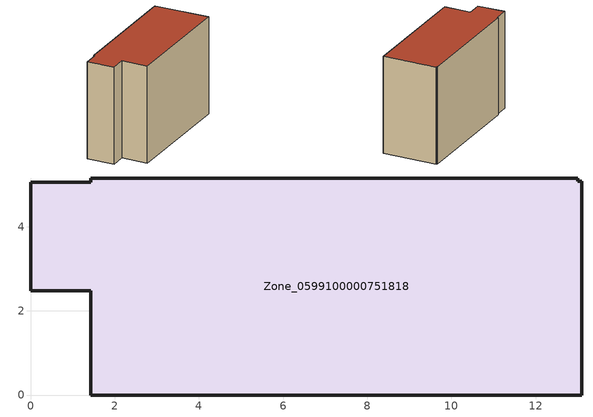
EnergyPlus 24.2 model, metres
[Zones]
Zone_0599100000751818
 floor ground (C_G): 13,5.08 13.1,5.08 13.1,0 1.43,0 1.43,2.48 0,2.48 0,5.05 1.43,5.05 1.43,5.16 13.01,5.16 z0
 wall outside (C_F): 1.43,5.05 0,5.05 0,2.48 1.43,2.48 1.43,0 13.1,0 13.1,5.08 13,5.08 13.01,5.16 1.43,5.16 1.43,5.05 z0:9.12
 roof outside (C_R): 13.01,5.16 1.43,5.16 1.43,5.05 0,5.05 0,2.48 1.43,2.48 1.43,0 13.1,0 13.1,5.08 13,5.08 z9.12
[BUILDING]
Pand.0599100000751818: North Axis=0; Terrain=City; Loads Convergence Tolerance Value=0.04; Temperature Convergence Tolerance Value=0.4; Solar Distribution=FullExterior; Maximum Number of Warmup Days=25; Minimum Number of Warmup Days=1
[Site:Location]
Rotterdam.The.Hague.AP_ZH_NLD Design_Conditions: Latitude=51.96; Longitude=4.45; Time Zone=1; Elevation=-4.5
[SITE:GROUNDTEMPERATURE:BUILDINGSURFACE]
18, 18, 18, 18, 18, 18, 18, 18, 18, 18, 18, 18
[MATERIAL] Thermal Absorptance=0.9; Solar Absorptance=0.7; Visible Absorptance=0.7
Name | Roughness | Thickness | Conductivity | Density | Specific Heat
G.TI.2006-2014 | MediumSmooth | 0.15 | 0.06 | 540 | 1210
F.TI.2006-2014 | Rough | 0.3 | 0.12 | 1920 | 840
R.TI.2006-2014 | MediumRough | 0.2 | 0.08 | 1500 | 1000
[CONSTRUCTION]
C_G: G.TI.2006-2014
C_F: F.TI.2006-2014
C_R: R.TI.2006-2014
[ZONE]
Zone_0599100000751818: Type=1; Multiplier=1; Ceiling Height=Autocalculate; Volume=Autocalculate; Floor Area=autocalculate; Part of Total Floor Area=Yes
[ZONEINFILTRATION:DESIGNFLOWRATE]
Infil_Zone_0599100000751818: Zone or ZoneList or Space or SpaceList=Zone_0599100000751818; Schedule=AlwaysOn; Design Flow Rate Calculation Method=Flow/Area; Flow Rate per Floor Area=0.0015; Constant Term Coefficient=1; Temperature Term Coefficient=0; Velocity Term Coefficient=0; Velocity Squared Term Coefficient=0
[HVACTEMPLATE:ZONE:IDEALLOADSAIRSYSTEM]
Zone_0599100000751818: Maximum Heating Supply Air Temperature=50; Minimum Cooling Supply Air Temperature=13; Maximum Heating Supply Air Humidity Ratio=0.0156; Minimum Cooling Supply Air Humidity Ratio=0.0077; Heating Limit=NoLimit; Cooling Limit=NoLimit; Dehumidification Control Type=ConstantSensibleHeatRatio; Cooling Sensible Heat Ratio=0.7; Dehumidification Setpoint=60; Humidification Control Type=None; Humidification Setpoint=30; Outdoor Air Method=None; Outdoor Air Flow Rate per Person=0.00944; Outdoor Air Flow Rate per Zone Floor Area=0; Outdoor Air Flow Rate per Zone=0; Demand Controlled Ventilation Type=None; Outdoor Air Economizer Type=NoEconomizer; Heat Recovery Type=None; Sensible Heat Recovery Effectiveness=0.7; Latent Heat Recovery Effectiveness=0.65
[ZONECONTROL:THERMOSTAT]
ThermostatControl_Zone_0599100000751818: Zone or ZoneList=Zone_0599100000751818; Control Type Schedule=DualSetpointControlType; Control 1=Thermostat_Zone_0599100000751818; Temperature Difference Between Cutout And Setpoint=0
[THERMOSTATSETPOINT:DUALSETPOINT]
Thermostat_Zone_0599100000751818: Heating Setpoint Temperature Schedule=HeatingSetpoint_Zone_0599100000751818; Cooling Setpoint Temperature Schedule=CoolingSetpoint_Zone_0599100000751818
[SCHEDULE:COMPACT]
HeatingSetpoint_Zone_0599100000751818: Through: 12/31, For: AllDays, Until: 24:00, 21
CoolingSetpoint_Zone_0599100000751818: Through: 12/31, For: AllDays, Until: 24:00, 24
DualSetpointControlType: Through: 12/31, For: AllDays, Until: 24:00, 4
AlwaysOn: Through: 12/31, For: AllDays, Until: 24:00, 1
